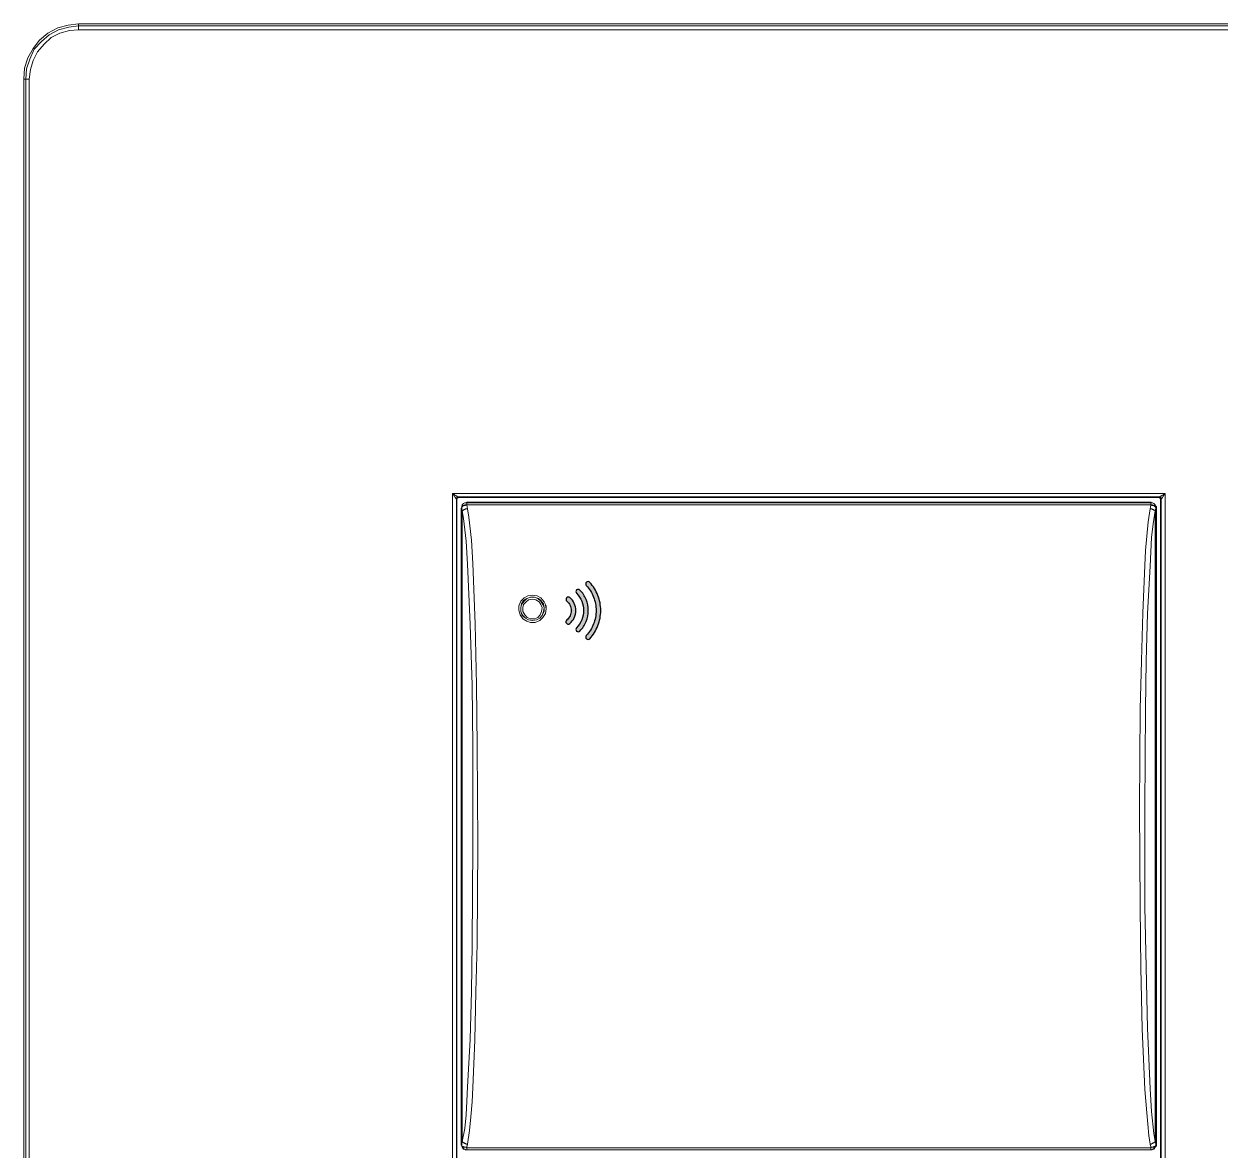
# Model space of a CAD drawing. Header units: centimetres. Extents: x 1.7 to 14.7, y -6.1 to 6.1.
# Drawn here: x 1.71 to 8.2, y 0.01 to 6.12 of the extents above; entities that cross this region are included whole.
import ezdxf

# ---------------------------------------------------------------- set-up
doc = ezdxf.new("R2010")
doc.units = ezdxf.units.CM
doc.header["$MEASUREMENT"] = 0
doc.layers.add('Camada 1', color=7, linetype='Continuous')

msp = doc.modelspace()

# ---------------------------------------------------------------- hatches: boundary and pattern name
at = {"layer": 'Camada 1', "true_color": 0x5b5b5b}
h = msp.add_hatch(color=251, dxfattribs=at)
edge = h.paths.add_edge_path()
edge.add_spline(control_points=[(4.72847, 2.8261), (4.7236, 2.82109), (4.71557, 2.82098), (4.71056, 2.82585), (4.70555, 2.83072), (4.70544, 2.83875), (4.71031, 2.84376), (4.72251, 2.85623), (4.73205, 2.87089), (4.73852, 2.88676), (4.74499, 2.90263), (4.74841, 2.91977), (4.74841, 2.93725), (4.74841, 2.95473), (4.74499, 2.97187), (4.73852, 2.98774), (4.73205, 3.00361), (4.72251, 3.01827), (4.71031, 3.03074), (4.70544, 3.03575), (4.70555, 3.04378), (4.71056, 3.04865), (4.71557, 3.05352), (4.7236, 3.05341), (4.72847, 3.0484), (4.74299, 3.03355), (4.75435, 3.01613), (4.76204, 2.99726), (4.76974, 2.97838), (4.77381, 2.958), (4.77381, 2.93725), (4.77381, 2.9165), (4.76974, 2.89612), (4.76204, 2.87724), (4.75435, 2.85837), (4.743, 2.84096), (4.72847, 2.8261)], knot_values=[0, 0, 0, 0, 0.0833333, 0.0833333, 0.0833333, 0.1666667, 0.1666667, 0.1666667, 0.25, 0.25, 0.25, 0.3333333, 0.3333333, 0.3333333, 0.4166667, 0.4166667, 0.4166667, 0.5, 0.5, 0.5, 0.5833333, 0.5833333, 0.5833333, 0.6666667, 0.6666667, 0.6666667, 0.75, 0.75, 0.75, 0.8333333, 0.8333333, 0.8333333, 0.9166667, 0.9166667, 0.9166667, 1, 1, 1, 1], degree=3, periodic=1)
h = msp.add_hatch(color=251, dxfattribs=at)
edge = h.paths.add_edge_path()
edge.add_spline(control_points=[(4.78175, 2.78439), (4.77704, 2.77924), (4.76904, 2.77888), (4.76389, 2.78359), (4.75874, 2.7883), (4.75838, 2.7963), (4.76309, 2.80145), (4.78004, 2.81996), (4.79324, 2.84135), (4.80219, 2.86439), (4.81112, 2.88735), (4.81582, 2.91206), (4.81582, 2.93725), (4.81582, 2.96244), (4.81112, 2.98715), (4.80219, 3.01011), (4.79324, 3.03315), (4.78004, 3.05454), (4.76309, 3.07305), (4.75838, 3.0782), (4.75874, 3.0862), (4.76389, 3.09091), (4.76904, 3.09562), (4.77704, 3.09526), (4.78175, 3.09011), (4.80086, 3.06924), (4.81575, 3.04514), (4.82581, 3.01923), (4.83591, 2.99327), (4.84122, 2.96547), (4.84122, 2.93725), (4.84122, 2.90903), (4.83591, 2.88123), (4.82581, 2.85527), (4.81575, 2.82936), (4.80086, 2.80526), (4.78175, 2.78439)], knot_values=[0, 0, 0, 0, 0.0833333, 0.0833333, 0.0833333, 0.1666667, 0.1666667, 0.1666667, 0.25, 0.25, 0.25, 0.3333333, 0.3333333, 0.3333333, 0.4166667, 0.4166667, 0.4166667, 0.5, 0.5, 0.5, 0.5833333, 0.5833333, 0.5833333, 0.6666667, 0.6666667, 0.6666667, 0.75, 0.75, 0.75, 0.8333333, 0.8333333, 0.8333333, 0.9166667, 0.9166667, 0.9166667, 1, 1, 1, 1], degree=3, periodic=1)
h = msp.add_hatch(color=251, dxfattribs=at)
edge = h.paths.add_edge_path()
edge.add_spline(control_points=[(4.67288, 2.86641), (4.66746, 2.86197), (4.65946, 2.86277), (4.65502, 2.86819), (4.65058, 2.87361), (4.65138, 2.88161), (4.6568, 2.88605), (4.66448, 2.89234), (4.67055, 2.90019), (4.67467, 2.9089), (4.67879, 2.91762), (4.68101, 2.92729), (4.68101, 2.93725), (4.68101, 2.94703), (4.67884, 2.95658), (4.67481, 2.96523), (4.67077, 2.9739), (4.66486, 2.9817), (4.6574, 2.98797), (4.65204, 2.99246), (4.65133, 3.00047), (4.65582, 3.00583), (4.66031, 3.01119), (4.66832, 3.0119), (4.67368, 3.00741), (4.68407, 2.99869), (4.69226, 2.9879), (4.69783, 2.97595), (4.70341, 2.96398), (4.70641, 2.95078), (4.70641, 2.93725), (4.70641, 2.92357), (4.70332, 2.91021), (4.69759, 2.89808), (4.69186, 2.88596), (4.68346, 2.87508), (4.67288, 2.86641)], knot_values=[0, 0, 0, 0, 0.0833333, 0.0833333, 0.0833333, 0.1666667, 0.1666667, 0.1666667, 0.25, 0.25, 0.25, 0.3333333, 0.3333333, 0.3333333, 0.4166667, 0.4166667, 0.4166667, 0.5, 0.5, 0.5, 0.5833333, 0.5833333, 0.5833333, 0.6666667, 0.6666667, 0.6666667, 0.75, 0.75, 0.75, 0.8333333, 0.8333333, 0.8333333, 0.9166667, 0.9166667, 0.9166667, 1, 1, 1, 1], degree=3, periodic=1)

# ---------------------------------------------------------------- linework, layer by layer
at = {"layer": 'Camada 1', "color": 251, "lineweight": 9}
for points, knots in [([(2.0072, 6.1199), (2.0072, 6.1199), (1.95074, 6.11285), (1.95074, 6.11285), (1.95074, 6.11285), (1.89426, 6.09873), (1.89426, 6.09873), (1.89426, 6.09873), (1.84132, 6.07049), (1.84132, 6.07049), (1.84132, 6.07049), (1.79545, 6.03167), (1.79545, 6.03167), (1.79545, 6.03167), (1.76016, 5.9858), (1.76016, 5.9858), (1.76016, 5.9858), (1.73192, 5.93639), (1.73192, 5.93639), (1.73192, 5.93639), (1.71427, 5.87992), (1.71427, 5.87992), (1.71427, 5.87992), (1.71075, 5.81992), (1.71075, 5.81992)], [0, 0, 0, 0, 0.125, 0.125, 0.125, 0.25, 0.25, 0.25, 0.375, 0.375, 0.375, 0.5, 0.5, 0.5, 0.625, 0.625, 0.625, 0.75, 0.75, 0.75, 0.875, 0.875, 0.875, 1, 1, 1, 1]), ([(1.72134, 5.81992), (1.72134, 5.81992), (1.72487, 5.87639), (1.72487, 5.87639), (1.72487, 5.87639), (1.74252, 5.92933), (1.74252, 5.92933), (1.74252, 5.92933), (1.76721, 5.98227), (1.76721, 5.98227), (1.76721, 5.98227), (1.80604, 6.02461), (1.80604, 6.02461), (1.80604, 6.02461), (1.84839, 6.05991), (1.84839, 6.05991), (1.84839, 6.05991), (1.89779, 6.08814), (1.89779, 6.08814), (1.89779, 6.08814), (1.95426, 6.10225), (1.95426, 6.10225), (1.95426, 6.10225), (2.0072, 6.10931), (2.0072, 6.10931)], [0, 0, 0, 0, 0.125, 0.125, 0.125, 0.25, 0.25, 0.25, 0.375, 0.375, 0.375, 0.5, 0.5, 0.5, 0.625, 0.625, 0.625, 0.75, 0.75, 0.75, 0.875, 0.875, 0.875, 1, 1, 1, 1]), ([(2.0072, 6.08814), (2.0072, 6.08814), (2.0072, 6.09167), (2.0072, 6.09167), (2.0072, 6.09167), (2.0072, 6.0952), (2.0072, 6.0952), (2.0072, 6.0952), (2.0072, 6.09873), (2.0072, 6.09873), (2.0072, 6.09873), (2.0072, 6.10225), (2.0072, 6.10225), (2.0072, 6.10225), (2.0072, 6.10578), (2.0072, 6.10578), (2.0072, 6.10578), (2.0072, 6.10931), (2.0072, 6.10931)], [0, 0, 0, 0, 0.1666667, 0.1666667, 0.1666667, 0.3333333, 0.3333333, 0.3333333, 0.5, 0.5, 0.5, 0.6666667, 0.6666667, 0.6666667, 0.8333333, 0.8333333, 0.8333333, 1, 1, 1, 1]), ([(2.0072, 6.08814), (2.0072, 6.08814), (1.95779, 6.08461), (1.95779, 6.08461), (1.95779, 6.08461), (1.90485, 6.07049), (1.90485, 6.07049), (1.90485, 6.07049), (1.85897, 6.04579), (1.85897, 6.04579), (1.85897, 6.04579), (1.82015, 6.0105), (1.82015, 6.0105), (1.82015, 6.0105), (1.78486, 5.96815), (1.78486, 5.96815), (1.78486, 5.96815), (1.76016, 5.92227), (1.76016, 5.92227), (1.76016, 5.92227), (1.74604, 5.87286), (1.74604, 5.87286), (1.74604, 5.87286), (1.73898, 5.81992), (1.73898, 5.81992)], [0, 0, 0, 0, 0.125, 0.125, 0.125, 0.25, 0.25, 0.25, 0.375, 0.375, 0.375, 0.5, 0.5, 0.5, 0.625, 0.625, 0.625, 0.75, 0.75, 0.75, 0.875, 0.875, 0.875, 1, 1, 1, 1]), ([(1.73898, 5.81992), (1.73898, 5.81992), (1.73545, 5.81992), (1.73545, 5.81992), (1.73545, 5.81992), (1.73192, 5.81992), (1.73192, 5.81992), (1.73192, 5.81992), (1.7284, 5.81992), (1.7284, 5.81992), (1.7284, 5.81992), (1.72487, 5.81992), (1.72487, 5.81992), (1.72487, 5.81992), (1.72134, 5.81992), (1.72134, 5.81992)], [0, 0, 0, 0, 0.2, 0.2, 0.2, 0.4, 0.4, 0.4, 0.6, 0.6, 0.6, 0.8, 0.8, 0.8, 1, 1, 1, 1]), ([(4.05762, 3.54364), (4.05762, 3.54364), (4.05762, 3.54364), (4.05762, 3.54364), (4.05762, 3.54364), (4.05409, 3.54364), (4.05409, 3.54364), (4.05409, 3.54364), (4.05409, 3.54716), (4.05409, 3.54716), (4.05409, 3.54716), (4.05056, 3.55069), (4.05056, 3.55069), (4.05056, 3.55069), (4.04704, 3.55775), (4.04704, 3.55775), (4.04704, 3.55775), (4.04351, 3.56128), (4.04351, 3.56128), (4.04351, 3.56128), (4.03998, 3.56834), (4.03998, 3.56834), (4.03998, 3.56834), (4.03645, 3.57187), (4.03645, 3.57187)], [0, 0, 0, 0, 0.125, 0.125, 0.125, 0.25, 0.25, 0.25, 0.375, 0.375, 0.375, 0.5, 0.5, 0.5, 0.625, 0.625, 0.625, 0.75, 0.75, 0.75, 0.875, 0.875, 0.875, 1, 1, 1, 1]), ([(4.03645, 3.57187), (4.03645, 3.57187), (4.04351, 3.56834), (4.04351, 3.56834), (4.04351, 3.56834), (4.04704, 3.56481), (4.04704, 3.56481), (4.04704, 3.56481), (4.05409, 3.56128), (4.05409, 3.56128), (4.05409, 3.56128), (4.05762, 3.55775), (4.05762, 3.55775), (4.05762, 3.55775), (4.06116, 3.55775), (4.06116, 3.55775), (4.06116, 3.55775), (4.06468, 3.55422), (4.06468, 3.55422), (4.06468, 3.55422), (4.06821, 3.55422), (4.06821, 3.55422)], [0, 0, 0, 0, 0.1428571, 0.1428571, 0.1428571, 0.2857143, 0.2857143, 0.2857143, 0.4285714, 0.4285714, 0.4285714, 0.5714286, 0.5714286, 0.5714286, 0.7142857, 0.7142857, 0.7142857, 0.8571429, 0.8571429, 0.8571429, 1, 1, 1, 1]), ([(7.87262, 3.55422), (7.87262, 3.55422), (7.87614, 3.55422), (7.87614, 3.55422), (7.87614, 3.55422), (7.87967, 3.55775), (7.87967, 3.55775), (7.87967, 3.55775), (7.8832, 3.55775), (7.8832, 3.55775), (7.8832, 3.55775), (7.88673, 3.56128), (7.88673, 3.56128), (7.88673, 3.56128), (7.89379, 3.56481), (7.89379, 3.56481), (7.89379, 3.56481), (7.89732, 3.56834), (7.89732, 3.56834), (7.89732, 3.56834), (7.90438, 3.57187), (7.90438, 3.57187)], [0, 0, 0, 0, 0.1428571, 0.1428571, 0.1428571, 0.2857143, 0.2857143, 0.2857143, 0.4285714, 0.4285714, 0.4285714, 0.5714286, 0.5714286, 0.5714286, 0.7142857, 0.7142857, 0.7142857, 0.8571429, 0.8571429, 0.8571429, 1, 1, 1, 1]), ([(7.90438, 3.57187), (7.90438, 3.57187), (7.90085, 3.56834), (7.90085, 3.56834), (7.90085, 3.56834), (7.89732, 3.56128), (7.89732, 3.56128), (7.89732, 3.56128), (7.89379, 3.55775), (7.89379, 3.55775), (7.89379, 3.55775), (7.89027, 3.55069), (7.89027, 3.55069), (7.89027, 3.55069), (7.88673, 3.54716), (7.88673, 3.54716), (7.88673, 3.54716), (7.88673, 3.54364), (7.88673, 3.54364), (7.88673, 3.54364), (7.8832, 3.54364), (7.8832, 3.54364)], [0, 0, 0, 0, 0.1428571, 0.1428571, 0.1428571, 0.2857143, 0.2857143, 0.2857143, 0.4285714, 0.4285714, 0.4285714, 0.5714286, 0.5714286, 0.5714286, 0.7142857, 0.7142857, 0.7142857, 0.8571429, 0.8571429, 0.8571429, 1, 1, 1, 1]), ([(4.06821, 3.55422), (4.06821, 3.55422), (4.06468, 3.55069), (4.06468, 3.55069), (4.06468, 3.55069), (4.06116, 3.55069), (4.06116, 3.55069), (4.06116, 3.55069), (4.05762, 3.54716), (4.05762, 3.54716), (4.05762, 3.54716), (4.05762, 3.54364), (4.05762, 3.54364)], [0, 0, 0, 0, 0.25, 0.25, 0.25, 0.5, 0.5, 0.5, 0.75, 0.75, 0.75, 1, 1, 1, 1]), ([(4.06821, 3.55069), (4.06821, 3.55069), (4.06821, 3.55069), (4.06821, 3.55069), (4.06821, 3.55069), (4.06468, 3.54716), (4.06468, 3.54716), (4.06468, 3.54716), (4.06116, 3.54716), (4.06116, 3.54716), (4.06116, 3.54716), (4.06116, 3.54364), (4.06116, 3.54364), (4.06116, 3.54364), (4.06116, 3.54011), (4.06116, 3.54011)], [0, 0, 0, 0, 0.2, 0.2, 0.2, 0.4, 0.4, 0.4, 0.6, 0.6, 0.6, 0.8, 0.8, 0.8, 1, 1, 1, 1]), ([(4.1148, 3.52443), (4.1148, 3.52443), (4.10775, 3.5209), (4.10775, 3.5209), (4.10775, 3.5209), (4.10422, 3.5209), (4.10422, 3.5209), (4.10422, 3.5209), (4.09716, 3.51738), (4.09716, 3.51738), (4.09716, 3.51738), (4.09363, 3.51385), (4.09363, 3.51385), (4.09363, 3.51385), (4.09011, 3.51032), (4.09011, 3.51032), (4.09011, 3.51032), (4.08658, 3.50327), (4.08658, 3.50327), (4.08658, 3.50327), (4.08658, 3.49974), (4.08658, 3.49974), (4.08658, 3.49974), (4.08305, 3.49268), (4.08305, 3.49268)], [0, 0, 0, 0, 0.125, 0.125, 0.125, 0.25, 0.25, 0.25, 0.375, 0.375, 0.375, 0.5, 0.5, 0.5, 0.625, 0.625, 0.625, 0.75, 0.75, 0.75, 0.875, 0.875, 0.875, 1, 1, 1, 1]), ([(4.1148, 3.5209), (4.1148, 3.5209), (4.10775, 3.5209), (4.10775, 3.5209), (4.10775, 3.5209), (4.10422, 3.5209), (4.10422, 3.5209), (4.10422, 3.5209), (4.09716, 3.51738), (4.09716, 3.51738), (4.09716, 3.51738), (4.09363, 3.51385), (4.09363, 3.51385), (4.09363, 3.51385), (4.09011, 3.51032), (4.09011, 3.51032), (4.09011, 3.51032), (4.08658, 3.50327), (4.08658, 3.50327), (4.08658, 3.50327), (4.08658, 3.49621), (4.08658, 3.49621), (4.08658, 3.49621), (4.08658, 3.49268), (4.08658, 3.49268)], [0, 0, 0, 0, 0.125, 0.125, 0.125, 0.25, 0.25, 0.25, 0.375, 0.375, 0.375, 0.5, 0.5, 0.5, 0.625, 0.625, 0.625, 0.75, 0.75, 0.75, 0.875, 0.875, 0.875, 1, 1, 1, 1]), ([(4.1148, 3.51032), (4.1148, 3.51032), (4.10775, 3.50679), (4.10775, 3.50679), (4.10775, 3.50679), (4.10422, 3.50679), (4.10422, 3.50679), (4.10422, 3.50679), (4.09716, 3.50679), (4.09716, 3.50679), (4.09716, 3.50679), (4.09363, 3.50327), (4.09363, 3.50327), (4.09363, 3.50327), (4.09011, 3.49974), (4.09011, 3.49974), (4.09011, 3.49974), (4.08658, 3.49621), (4.08658, 3.49621), (4.08658, 3.49621), (4.08658, 3.49268), (4.08658, 3.49268)], [0, 0, 0, 0, 0.1428571, 0.1428571, 0.1428571, 0.2857143, 0.2857143, 0.2857143, 0.4285714, 0.4285714, 0.4285714, 0.5714286, 0.5714286, 0.5714286, 0.7142857, 0.7142857, 0.7142857, 0.8571429, 0.8571429, 0.8571429, 1, 1, 1, 1]), ([(4.1148, 3.51032), (4.1148, 3.51032), (4.10775, 3.51032), (4.10775, 3.51032), (4.10775, 3.51032), (4.10422, 3.51032), (4.10422, 3.51032), (4.10422, 3.51032), (4.09716, 3.50679), (4.09716, 3.50679), (4.09716, 3.50679), (4.09363, 3.50679), (4.09363, 3.50679), (4.09363, 3.50679), (4.09011, 3.50327), (4.09011, 3.50327), (4.09011, 3.50327), (4.08658, 3.49974), (4.08658, 3.49974), (4.08658, 3.49974), (4.08658, 3.49621), (4.08658, 3.49621), (4.08658, 3.49621), (4.08658, 3.49268), (4.08658, 3.49268)], [0, 0, 0, 0, 0.125, 0.125, 0.125, 0.25, 0.25, 0.25, 0.375, 0.375, 0.375, 0.5, 0.5, 0.5, 0.625, 0.625, 0.625, 0.75, 0.75, 0.75, 0.875, 0.875, 0.875, 1, 1, 1, 1]), ([(4.1148, 3.5209), (4.1148, 3.5209), (4.1148, 3.5209), (4.1148, 3.5209), (4.1148, 3.5209), (4.1148, 3.51738), (4.1148, 3.51738), (4.1148, 3.51738), (4.1148, 3.51385), (4.1148, 3.51385), (4.1148, 3.51385), (4.1148, 3.51032), (4.1148, 3.51032)], [0, 0, 0, 0, 0.25, 0.25, 0.25, 0.5, 0.5, 0.5, 0.75, 0.75, 0.75, 1, 1, 1, 1]), ([(7.85777, 3.49268), (7.85777, 3.49268), (7.85777, 3.49974), (7.85777, 3.49974), (7.85777, 3.49974), (7.85424, 3.50327), (7.85424, 3.50327), (7.85424, 3.50327), (7.85072, 3.51032), (7.85072, 3.51032), (7.85072, 3.51032), (7.84719, 3.51385), (7.84719, 3.51385), (7.84719, 3.51385), (7.84366, 3.51738), (7.84366, 3.51738), (7.84366, 3.51738), (7.83661, 3.5209), (7.83661, 3.5209), (7.83661, 3.5209), (7.83308, 3.5209), (7.83308, 3.5209), (7.83308, 3.5209), (7.82602, 3.52443), (7.82602, 3.52443)], [0, 0, 0, 0, 0.125, 0.125, 0.125, 0.25, 0.25, 0.25, 0.375, 0.375, 0.375, 0.5, 0.5, 0.5, 0.625, 0.625, 0.625, 0.75, 0.75, 0.75, 0.875, 0.875, 0.875, 1, 1, 1, 1]), ([(7.82602, 3.5209), (7.82602, 3.5209), (7.83308, 3.5209), (7.83308, 3.5209), (7.83308, 3.5209), (7.83661, 3.5209), (7.83661, 3.5209), (7.83661, 3.5209), (7.84366, 3.51738), (7.84366, 3.51738), (7.84366, 3.51738), (7.84719, 3.51385), (7.84719, 3.51385), (7.84719, 3.51385), (7.85072, 3.51032), (7.85072, 3.51032), (7.85072, 3.51032), (7.85424, 3.50327), (7.85424, 3.50327), (7.85424, 3.50327), (7.85424, 3.49621), (7.85424, 3.49621), (7.85424, 3.49621), (7.85424, 3.49268), (7.85424, 3.49268)], [0, 0, 0, 0, 0.125, 0.125, 0.125, 0.25, 0.25, 0.25, 0.375, 0.375, 0.375, 0.5, 0.5, 0.5, 0.625, 0.625, 0.625, 0.75, 0.75, 0.75, 0.875, 0.875, 0.875, 1, 1, 1, 1]), ([(7.82602, 3.51032), (7.82602, 3.51032), (7.82602, 3.51385), (7.82602, 3.51385), (7.82602, 3.51385), (7.82602, 3.51738), (7.82602, 3.51738), (7.82602, 3.51738), (7.82602, 3.5209), (7.82602, 3.5209)], [0, 0, 0, 0, 0.3333333, 0.3333333, 0.3333333, 0.6666667, 0.6666667, 0.6666667, 1, 1, 1, 1]), ([(7.82602, 3.51032), (7.82602, 3.51032), (7.83308, 3.50679), (7.83308, 3.50679), (7.83308, 3.50679), (7.83661, 3.50679), (7.83661, 3.50679), (7.83661, 3.50679), (7.84366, 3.50679), (7.84366, 3.50679), (7.84366, 3.50679), (7.84719, 3.50327), (7.84719, 3.50327), (7.84719, 3.50327), (7.85072, 3.49974), (7.85072, 3.49974), (7.85072, 3.49974), (7.85424, 3.49621), (7.85424, 3.49621), (7.85424, 3.49621), (7.85424, 3.49268), (7.85424, 3.49268)], [0, 0, 0, 0, 0.1428571, 0.1428571, 0.1428571, 0.2857143, 0.2857143, 0.2857143, 0.4285714, 0.4285714, 0.4285714, 0.5714286, 0.5714286, 0.5714286, 0.7142857, 0.7142857, 0.7142857, 0.8571429, 0.8571429, 0.8571429, 1, 1, 1, 1]), ([(7.82602, 3.51032), (7.82602, 3.51032), (7.83308, 3.51032), (7.83308, 3.51032), (7.83308, 3.51032), (7.83661, 3.51032), (7.83661, 3.51032), (7.83661, 3.51032), (7.84366, 3.50679), (7.84366, 3.50679), (7.84366, 3.50679), (7.84719, 3.50679), (7.84719, 3.50679), (7.84719, 3.50679), (7.85072, 3.50327), (7.85072, 3.50327), (7.85072, 3.50327), (7.85424, 3.49974), (7.85424, 3.49974), (7.85424, 3.49974), (7.85424, 3.49621), (7.85424, 3.49621), (7.85424, 3.49621), (7.85424, 3.49268), (7.85424, 3.49268)], [0, 0, 0, 0, 0.125, 0.125, 0.125, 0.25, 0.25, 0.25, 0.375, 0.375, 0.375, 0.5, 0.5, 0.5, 0.625, 0.625, 0.625, 0.75, 0.75, 0.75, 0.875, 0.875, 0.875, 1, 1, 1, 1]), ([(7.8832, 3.54364), (7.8832, 3.54364), (7.8832, 3.54364), (7.8832, 3.54364), (7.8832, 3.54364), (7.8832, 3.54716), (7.8832, 3.54716), (7.8832, 3.54716), (7.87967, 3.55069), (7.87967, 3.55069), (7.87967, 3.55069), (7.87614, 3.55069), (7.87614, 3.55069), (7.87614, 3.55069), (7.87262, 3.55422), (7.87262, 3.55422)], [0, 0, 0, 0, 0.2, 0.2, 0.2, 0.4, 0.4, 0.4, 0.6, 0.6, 0.6, 0.8, 0.8, 0.8, 1, 1, 1, 1]), ([(7.87967, 3.54011), (7.87967, 3.54011), (7.87967, 3.54011), (7.87967, 3.54011), (7.87967, 3.54011), (7.87967, 3.54364), (7.87967, 3.54364), (7.87967, 3.54364), (7.87967, 3.54716), (7.87967, 3.54716), (7.87967, 3.54716), (7.87614, 3.54716), (7.87614, 3.54716), (7.87614, 3.54716), (7.87262, 3.55069), (7.87262, 3.55069)], [0, 0, 0, 0, 0.2, 0.2, 0.2, 0.4, 0.4, 0.4, 0.6, 0.6, 0.6, 0.8, 0.8, 0.8, 1, 1, 1, 1]), ([(4.11833, 3.48915), (4.11833, 3.48915), (4.11127, 3.48915), (4.11127, 3.48915), (4.11127, 3.48915), (4.10775, 3.48915), (4.10775, 3.48915), (4.10775, 3.48915), (4.10422, 3.48563), (4.10422, 3.48563), (4.10422, 3.48563), (4.10069, 3.48563), (4.10069, 3.48563), (4.10069, 3.48563), (4.09716, 3.4821), (4.09716, 3.4821), (4.09716, 3.4821), (4.09363, 3.4821), (4.09363, 3.4821), (4.09363, 3.4821), (4.09363, 3.47857), (4.09363, 3.47857), (4.09363, 3.47857), (4.09011, 3.47857), (4.09011, 3.47857)], [0, 0, 0, 0, 0.125, 0.125, 0.125, 0.25, 0.25, 0.25, 0.375, 0.375, 0.375, 0.5, 0.5, 0.5, 0.625, 0.625, 0.625, 0.75, 0.75, 0.75, 0.875, 0.875, 0.875, 1, 1, 1, 1]), ([(4.09011, 0.05663), (4.09011, 0.05663), (4.10422, 0.12718), (4.10422, 0.12718), (4.10422, 0.12718), (4.11127, 0.20127), (4.11127, 0.20127), (4.11127, 0.20127), (4.1148, 0.27535), (4.1148, 0.27535), (4.1148, 0.27535), (4.11833, 0.35296), (4.11833, 0.35296), (4.11833, 0.35296), (4.13244, 0.61049), (4.13244, 0.61049), (4.13244, 0.61049), (4.13949, 0.87154), (4.13949, 0.87154), (4.13949, 0.87154), (4.14302, 1.12907), (4.14302, 1.12907), (4.14302, 1.12907), (4.14655, 1.66529), (4.14655, 1.66529), (4.14655, 1.66529), (4.14655, 2.20151), (4.14655, 2.20151), (4.14655, 2.20151), (4.14302, 2.53313), (4.14302, 2.53313), (4.14302, 2.53313), (4.13244, 2.86121), (4.13244, 2.86121), (4.13244, 2.86121), (4.11833, 3.18929), (4.11833, 3.18929), (4.11833, 3.18929), (4.11127, 3.31276), (4.11127, 3.31276), (4.11127, 3.31276), (4.09716, 3.43624), (4.09716, 3.43624), (4.09716, 3.43624), (4.09011, 3.47857), (4.09011, 3.47857)], [0, 0, 0, 0, 0.0666667, 0.0666667, 0.0666667, 0.1333333, 0.1333333, 0.1333333, 0.2, 0.2, 0.2, 0.2666667, 0.2666667, 0.2666667, 0.3333333, 0.3333333, 0.3333333, 0.4, 0.4, 0.4, 0.4666667, 0.4666667, 0.4666667, 0.5333333, 0.5333333, 0.5333333, 0.6, 0.6, 0.6, 0.6666667, 0.6666667, 0.6666667, 0.7333333, 0.7333333, 0.7333333, 0.8, 0.8, 0.8, 0.8666667, 0.8666667, 0.8666667, 0.9333333, 0.9333333, 0.9333333, 1, 1, 1, 1]), ([(4.11833, 3.48915), (4.11833, 3.48915), (4.12538, 3.44329), (4.12538, 3.44329), (4.12538, 3.44329), (4.13949, 3.31982), (4.13949, 3.31982), (4.13949, 3.31982), (4.14655, 3.19282), (4.14655, 3.19282), (4.14655, 3.19282), (4.16066, 2.86474), (4.16066, 2.86474), (4.16066, 2.86474), (4.16772, 2.53313), (4.16772, 2.53313), (4.16772, 2.53313), (4.17124, 2.20151), (4.17124, 2.20151), (4.17124, 2.20151), (4.17477, 1.66529), (4.17477, 1.66529), (4.17477, 1.66529), (4.17124, 1.12907), (4.17124, 1.12907), (4.17124, 1.12907), (4.16419, 0.86801), (4.16419, 0.86801), (4.16419, 0.86801), (4.15713, 0.60696), (4.15713, 0.60696), (4.15713, 0.60696), (4.14655, 0.34943), (4.14655, 0.34943), (4.14655, 0.34943), (4.14302, 0.27182), (4.14302, 0.27182), (4.14302, 0.27182), (4.13597, 0.19068), (4.13597, 0.19068), (4.13597, 0.19068), (4.12891, 0.1166), (4.12891, 0.1166), (4.12891, 0.1166), (4.11833, 0.04252), (4.11833, 0.04252)], [0, 0, 0, 0, 0.0666667, 0.0666667, 0.0666667, 0.1333333, 0.1333333, 0.1333333, 0.2, 0.2, 0.2, 0.2666667, 0.2666667, 0.2666667, 0.3333333, 0.3333333, 0.3333333, 0.4, 0.4, 0.4, 0.4666667, 0.4666667, 0.4666667, 0.5333333, 0.5333333, 0.5333333, 0.6, 0.6, 0.6, 0.6666667, 0.6666667, 0.6666667, 0.7333333, 0.7333333, 0.7333333, 0.8, 0.8, 0.8, 0.8666667, 0.8666667, 0.8666667, 0.9333333, 0.9333333, 0.9333333, 1, 1, 1, 1]), ([(7.82249, 0.04252), (7.82249, 0.04252), (7.81544, 0.08838), (7.81544, 0.08838), (7.81544, 0.08838), (7.80486, 0.21185), (7.80486, 0.21185), (7.80486, 0.21185), (7.79427, 0.33885), (7.79427, 0.33885), (7.79427, 0.33885), (7.78016, 0.66693), (7.78016, 0.66693), (7.78016, 0.66693), (7.77311, 0.99854), (7.77311, 0.99854), (7.77311, 0.99854), (7.76958, 1.33015), (7.76958, 1.33015), (7.76958, 1.33015), (7.76605, 1.86638), (7.76605, 1.86638), (7.76605, 1.86638), (7.76958, 2.4026), (7.76958, 2.4026), (7.76958, 2.4026), (7.77663, 2.66365), (7.77663, 2.66365), (7.77663, 2.66365), (7.78369, 2.92471), (7.78369, 2.92471), (7.78369, 2.92471), (7.79427, 3.18224), (7.79427, 3.18224), (7.79427, 3.18224), (7.7978, 3.26338), (7.7978, 3.26338), (7.7978, 3.26338), (7.80486, 3.34099), (7.80486, 3.34099), (7.80486, 3.34099), (7.81191, 3.4186), (7.81191, 3.4186), (7.81191, 3.4186), (7.82249, 3.48915), (7.82249, 3.48915)], [0, 0, 0, 0, 0.0666667, 0.0666667, 0.0666667, 0.1333333, 0.1333333, 0.1333333, 0.2, 0.2, 0.2, 0.2666667, 0.2666667, 0.2666667, 0.3333333, 0.3333333, 0.3333333, 0.4, 0.4, 0.4, 0.4666667, 0.4666667, 0.4666667, 0.5333333, 0.5333333, 0.5333333, 0.6, 0.6, 0.6, 0.6666667, 0.6666667, 0.6666667, 0.7333333, 0.7333333, 0.7333333, 0.8, 0.8, 0.8, 0.8666667, 0.8666667, 0.8666667, 0.9333333, 0.9333333, 0.9333333, 1, 1, 1, 1]), ([(7.85072, 3.47857), (7.85072, 3.47857), (7.84013, 3.40801), (7.84013, 3.40801), (7.84013, 3.40801), (7.82955, 3.33393), (7.82955, 3.33393), (7.82955, 3.33393), (7.82602, 3.25632), (7.82602, 3.25632), (7.82602, 3.25632), (7.82249, 3.17871), (7.82249, 3.17871), (7.82249, 3.17871), (7.80838, 2.92118), (7.80838, 2.92118), (7.80838, 2.92118), (7.80133, 2.66365), (7.80133, 2.66365), (7.80133, 2.66365), (7.7978, 2.4026), (7.7978, 2.4026), (7.7978, 2.4026), (7.79427, 1.86638), (7.79427, 1.86638), (7.79427, 1.86638), (7.79427, 1.33015), (7.79427, 1.33015), (7.79427, 1.33015), (7.80133, 1.00207), (7.80133, 1.00207), (7.80133, 1.00207), (7.80838, 0.67046), (7.80838, 0.67046), (7.80838, 0.67046), (7.82249, 0.34238), (7.82249, 0.34238), (7.82249, 0.34238), (7.82955, 0.2189), (7.82955, 0.2189), (7.82955, 0.2189), (7.84366, 0.09896), (7.84366, 0.09896), (7.84366, 0.09896), (7.85072, 0.05663), (7.85072, 0.05663)], [0, 0, 0, 0, 0.0666667, 0.0666667, 0.0666667, 0.1333333, 0.1333333, 0.1333333, 0.2, 0.2, 0.2, 0.2666667, 0.2666667, 0.2666667, 0.3333333, 0.3333333, 0.3333333, 0.4, 0.4, 0.4, 0.4666667, 0.4666667, 0.4666667, 0.5333333, 0.5333333, 0.5333333, 0.6, 0.6, 0.6, 0.6666667, 0.6666667, 0.6666667, 0.7333333, 0.7333333, 0.7333333, 0.8, 0.8, 0.8, 0.8666667, 0.8666667, 0.8666667, 0.9333333, 0.9333333, 0.9333333, 1, 1, 1, 1]), ([(7.82249, 3.48915), (7.82249, 3.48915), (7.82955, 3.48915), (7.82955, 3.48915), (7.82955, 3.48915), (7.83308, 3.48915), (7.83308, 3.48915), (7.83308, 3.48915), (7.83661, 3.48563), (7.83661, 3.48563), (7.83661, 3.48563), (7.84013, 3.48563), (7.84013, 3.48563), (7.84013, 3.48563), (7.84366, 3.4821), (7.84366, 3.4821), (7.84366, 3.4821), (7.84719, 3.4821), (7.84719, 3.4821), (7.84719, 3.4821), (7.85072, 3.47857), (7.85072, 3.47857)], [0, 0, 0, 0, 0.1428571, 0.1428571, 0.1428571, 0.2857143, 0.2857143, 0.2857143, 0.4285714, 0.4285714, 0.4285714, 0.5714286, 0.5714286, 0.5714286, 0.7142857, 0.7142857, 0.7142857, 0.8571429, 0.8571429, 0.8571429, 1, 1, 1, 1]), ([(4.54519, 2.94588), (4.54519, 2.94588), (4.54166, 2.92118), (4.54166, 2.92118), (4.54166, 2.92118), (4.52755, 2.90002), (4.52755, 2.90002), (4.52755, 2.90002), (4.50991, 2.88238), (4.50991, 2.88238), (4.50991, 2.88238), (4.48522, 2.87179), (4.48522, 2.87179), (4.48522, 2.87179), (4.46052, 2.87179), (4.46052, 2.87179), (4.46052, 2.87179), (4.43936, 2.87885), (4.43936, 2.87885), (4.43936, 2.87885), (4.41819, 2.89296), (4.41819, 2.89296), (4.41819, 2.89296), (4.40408, 2.91413), (4.40408, 2.91413), (4.40408, 2.91413), (4.39702, 2.93882), (4.39702, 2.93882), (4.39702, 2.93882), (4.39702, 2.96352), (4.39702, 2.96352), (4.39702, 2.96352), (4.40761, 2.98821), (4.40761, 2.98821), (4.40761, 2.98821), (4.42525, 3.00585), (4.42525, 3.00585), (4.42525, 3.00585), (4.44641, 3.01643), (4.44641, 3.01643), (4.44641, 3.01643), (4.47111, 3.01996), (4.47111, 3.01996), (4.47111, 3.01996), (4.4958, 3.01643), (4.4958, 3.01643), (4.4958, 3.01643), (4.51697, 3.00585), (4.51697, 3.00585), (4.51697, 3.00585), (4.53461, 2.98468), (4.53461, 2.98468), (4.53461, 2.98468), (4.54519, 2.96352), (4.54519, 2.96352), (4.54519, 2.96352), (4.54519, 2.94588), (4.54519, 2.94588)], [0, 0, 0, 0, 0.0526316, 0.0526316, 0.0526316, 0.1052632, 0.1052632, 0.1052632, 0.1578947, 0.1578947, 0.1578947, 0.2105263, 0.2105263, 0.2105263, 0.2631579, 0.2631579, 0.2631579, 0.3157895, 0.3157895, 0.3157895, 0.3684211, 0.3684211, 0.3684211, 0.4210526, 0.4210526, 0.4210526, 0.4736842, 0.4736842, 0.4736842, 0.5263158, 0.5263158, 0.5263158, 0.5789474, 0.5789474, 0.5789474, 0.6315789, 0.6315789, 0.6315789, 0.6842105, 0.6842105, 0.6842105, 0.7368421, 0.7368421, 0.7368421, 0.7894737, 0.7894737, 0.7894737, 0.8421053, 0.8421053, 0.8421053, 0.8947368, 0.8947368, 0.8947368, 0.9473684, 0.9473684, 0.9473684, 1, 1, 1, 1]), ([(4.47111, 2.88238), (4.47111, 2.88238), (4.44994, 2.8859), (4.44994, 2.8859), (4.44994, 2.8859), (4.4323, 2.89649), (4.4323, 2.89649), (4.4323, 2.89649), (4.41819, 2.9106), (4.41819, 2.9106), (4.41819, 2.9106), (4.40761, 2.93176), (4.40761, 2.93176), (4.40761, 2.93176), (4.40761, 2.95293), (4.40761, 2.95293), (4.40761, 2.95293), (4.41113, 2.97057), (4.41113, 2.97057), (4.41113, 2.97057), (4.42525, 2.98821), (4.42525, 2.98821), (4.42525, 2.98821), (4.43936, 3.00232), (4.43936, 3.00232), (4.43936, 3.00232), (4.46052, 3.00938), (4.46052, 3.00938), (4.46052, 3.00938), (4.48169, 3.00938), (4.48169, 3.00938), (4.48169, 3.00938), (4.49933, 3.00232), (4.49933, 3.00232), (4.49933, 3.00232), (4.51697, 2.98821), (4.51697, 2.98821), (4.51697, 2.98821), (4.52755, 2.97057), (4.52755, 2.97057), (4.52755, 2.97057), (4.53461, 2.95293), (4.53461, 2.95293), (4.53461, 2.95293), (4.53108, 2.93176), (4.53108, 2.93176), (4.53108, 2.93176), (4.52402, 2.9106), (4.52402, 2.9106), (4.52402, 2.9106), (4.50991, 2.89649), (4.50991, 2.89649), (4.50991, 2.89649), (4.49227, 2.8859), (4.49227, 2.8859), (4.49227, 2.8859), (4.47111, 2.88238), (4.47111, 2.88238)], [0, 0, 0, 0, 0.0526316, 0.0526316, 0.0526316, 0.1052632, 0.1052632, 0.1052632, 0.1578947, 0.1578947, 0.1578947, 0.2105263, 0.2105263, 0.2105263, 0.2631579, 0.2631579, 0.2631579, 0.3157895, 0.3157895, 0.3157895, 0.3684211, 0.3684211, 0.3684211, 0.4210526, 0.4210526, 0.4210526, 0.4736842, 0.4736842, 0.4736842, 0.5263158, 0.5263158, 0.5263158, 0.5789474, 0.5789474, 0.5789474, 0.6315789, 0.6315789, 0.6315789, 0.6842105, 0.6842105, 0.6842105, 0.7368421, 0.7368421, 0.7368421, 0.7894737, 0.7894737, 0.7894737, 0.8421053, 0.8421053, 0.8421053, 0.8947368, 0.8947368, 0.8947368, 0.9473684, 0.9473684, 0.9473684, 1, 1, 1, 1]), ([(4.47111, 2.88238), (4.47111, 2.88238), (4.49227, 2.8859), (4.49227, 2.8859), (4.49227, 2.8859), (4.50991, 2.89649), (4.50991, 2.89649), (4.50991, 2.89649), (4.52402, 2.9106), (4.52402, 2.9106), (4.52402, 2.9106), (4.53461, 2.93176), (4.53461, 2.93176), (4.53461, 2.93176), (4.53461, 2.95293), (4.53461, 2.95293), (4.53461, 2.95293), (4.53108, 2.9741), (4.53108, 2.9741), (4.53108, 2.9741), (4.51697, 2.99174), (4.51697, 2.99174), (4.51697, 2.99174), (4.50286, 3.00232), (4.50286, 3.00232), (4.50286, 3.00232), (4.48169, 3.00938), (4.48169, 3.00938), (4.48169, 3.00938), (4.46052, 3.00938), (4.46052, 3.00938), (4.46052, 3.00938), (4.43936, 3.00232), (4.43936, 3.00232), (4.43936, 3.00232), (4.42172, 2.99174), (4.42172, 2.99174), (4.42172, 2.99174), (4.41113, 2.9741), (4.41113, 2.9741), (4.41113, 2.9741), (4.40761, 2.95293), (4.40761, 2.95293), (4.40761, 2.95293), (4.40761, 2.93176), (4.40761, 2.93176), (4.40761, 2.93176), (4.41466, 2.9106), (4.41466, 2.9106), (4.41466, 2.9106), (4.4323, 2.89649), (4.4323, 2.89649), (4.4323, 2.89649), (4.44994, 2.8859), (4.44994, 2.8859), (4.44994, 2.8859), (4.47111, 2.88238), (4.47111, 2.88238)], [0, 0, 0, 0, 0.0526316, 0.0526316, 0.0526316, 0.1052632, 0.1052632, 0.1052632, 0.1578947, 0.1578947, 0.1578947, 0.2105263, 0.2105263, 0.2105263, 0.2631579, 0.2631579, 0.2631579, 0.3157895, 0.3157895, 0.3157895, 0.3684211, 0.3684211, 0.3684211, 0.4210526, 0.4210526, 0.4210526, 0.4736842, 0.4736842, 0.4736842, 0.5263158, 0.5263158, 0.5263158, 0.5789474, 0.5789474, 0.5789474, 0.6315789, 0.6315789, 0.6315789, 0.6842105, 0.6842105, 0.6842105, 0.7368421, 0.7368421, 0.7368421, 0.7894737, 0.7894737, 0.7894737, 0.8421053, 0.8421053, 0.8421053, 0.8947368, 0.8947368, 0.8947368, 0.9473684, 0.9473684, 0.9473684, 1, 1, 1, 1]), ([(4.47111, 2.99879), (4.47111, 2.99879), (4.44994, 2.99526), (4.44994, 2.99526), (4.44994, 2.99526), (4.43583, 2.98468), (4.43583, 2.98468), (4.43583, 2.98468), (4.42172, 2.97057), (4.42172, 2.97057), (4.42172, 2.97057), (4.41819, 2.95293), (4.41819, 2.95293), (4.41819, 2.95293), (4.41819, 2.93176), (4.41819, 2.93176), (4.41819, 2.93176), (4.42877, 2.91413), (4.42877, 2.91413), (4.42877, 2.91413), (4.44288, 2.90002), (4.44288, 2.90002), (4.44288, 2.90002), (4.46052, 2.89296), (4.46052, 2.89296), (4.46052, 2.89296), (4.48169, 2.89296), (4.48169, 2.89296), (4.48169, 2.89296), (4.49933, 2.90002), (4.49933, 2.90002), (4.49933, 2.90002), (4.51344, 2.91413), (4.51344, 2.91413), (4.51344, 2.91413), (4.52049, 2.93176), (4.52049, 2.93176), (4.52049, 2.93176), (4.52402, 2.95293), (4.52402, 2.95293), (4.52402, 2.95293), (4.51697, 2.97057), (4.51697, 2.97057), (4.51697, 2.97057), (4.50638, 2.98468), (4.50638, 2.98468), (4.50638, 2.98468), (4.48874, 2.99526), (4.48874, 2.99526), (4.48874, 2.99526), (4.47111, 2.99879), (4.47111, 2.99879)], [0, 0, 0, 0, 0.0588235, 0.0588235, 0.0588235, 0.1176471, 0.1176471, 0.1176471, 0.1764706, 0.1764706, 0.1764706, 0.2352941, 0.2352941, 0.2352941, 0.2941176, 0.2941176, 0.2941176, 0.3529412, 0.3529412, 0.3529412, 0.4117647, 0.4117647, 0.4117647, 0.4705882, 0.4705882, 0.4705882, 0.5294118, 0.5294118, 0.5294118, 0.5882353, 0.5882353, 0.5882353, 0.6470588, 0.6470588, 0.6470588, 0.7058824, 0.7058824, 0.7058824, 0.7647059, 0.7647059, 0.7647059, 0.8235294, 0.8235294, 0.8235294, 0.8823529, 0.8823529, 0.8823529, 0.9411765, 0.9411765, 0.9411765, 1, 1, 1, 1]), ([(4.54166, 2.96704), (4.54166, 2.96704), (4.54519, 2.94588), (4.54519, 2.94588), (4.54519, 2.94588), (4.54519, 2.94235), (4.54519, 2.94235)], [0, 0, 0, 0, 0.5, 0.5, 0.5, 1, 1, 1, 1]), ([(4.08305, 0.03899), (4.08305, 0.03899), (4.08658, 0.03546), (4.08658, 0.03546), (4.08658, 0.03546), (4.08658, 0.0284), (4.08658, 0.0284), (4.08658, 0.0284), (4.09011, 0.02488), (4.09011, 0.02488), (4.09011, 0.02488), (4.09363, 0.01782), (4.09363, 0.01782), (4.09363, 0.01782), (4.09716, 0.01429), (4.09716, 0.01429), (4.09716, 0.01429), (4.10422, 0.01429), (4.10422, 0.01429), (4.10422, 0.01429), (4.10775, 0.01077), (4.10775, 0.01077), (4.10775, 0.01077), (4.1148, 0.01077), (4.1148, 0.01077)], [0, 0, 0, 0, 0.125, 0.125, 0.125, 0.25, 0.25, 0.25, 0.375, 0.375, 0.375, 0.5, 0.5, 0.5, 0.625, 0.625, 0.625, 0.75, 0.75, 0.75, 0.875, 0.875, 0.875, 1, 1, 1, 1]), ([(4.1148, 0.02488), (4.1148, 0.02488), (4.10775, 0.02488), (4.10775, 0.02488), (4.10775, 0.02488), (4.10422, 0.02488), (4.10422, 0.02488), (4.10422, 0.02488), (4.09716, 0.0284), (4.09716, 0.0284), (4.09716, 0.0284), (4.09363, 0.0284), (4.09363, 0.0284), (4.09363, 0.0284), (4.09011, 0.03193), (4.09011, 0.03193), (4.09011, 0.03193), (4.08658, 0.03546), (4.08658, 0.03546), (4.08658, 0.03546), (4.08658, 0.03899), (4.08658, 0.03899), (4.08658, 0.03899), (4.08658, 0.04252), (4.08658, 0.04252)], [0, 0, 0, 0, 0.125, 0.125, 0.125, 0.25, 0.25, 0.25, 0.375, 0.375, 0.375, 0.5, 0.5, 0.5, 0.625, 0.625, 0.625, 0.75, 0.75, 0.75, 0.875, 0.875, 0.875, 1, 1, 1, 1]), ([(4.1148, 0.02135), (4.1148, 0.02135), (4.10775, 0.02488), (4.10775, 0.02488), (4.10775, 0.02488), (4.10422, 0.02488), (4.10422, 0.02488), (4.10422, 0.02488), (4.09716, 0.02488), (4.09716, 0.02488), (4.09716, 0.02488), (4.09363, 0.0284), (4.09363, 0.0284), (4.09363, 0.0284), (4.09011, 0.03193), (4.09011, 0.03193), (4.09011, 0.03193), (4.08658, 0.03546), (4.08658, 0.03546), (4.08658, 0.03546), (4.08658, 0.03899), (4.08658, 0.03899), (4.08658, 0.03899), (4.08658, 0.04252), (4.08658, 0.04252)], [0, 0, 0, 0, 0.125, 0.125, 0.125, 0.25, 0.25, 0.25, 0.375, 0.375, 0.375, 0.5, 0.5, 0.5, 0.625, 0.625, 0.625, 0.75, 0.75, 0.75, 0.875, 0.875, 0.875, 1, 1, 1, 1]), ([(4.1148, 0.01077), (4.1148, 0.01077), (4.10775, 0.01077), (4.10775, 0.01077), (4.10775, 0.01077), (4.10422, 0.01429), (4.10422, 0.01429), (4.10422, 0.01429), (4.09716, 0.01782), (4.09716, 0.01782), (4.09716, 0.01782), (4.09363, 0.02135), (4.09363, 0.02135), (4.09363, 0.02135), (4.09011, 0.02488), (4.09011, 0.02488), (4.09011, 0.02488), (4.08658, 0.0284), (4.08658, 0.0284), (4.08658, 0.0284), (4.08658, 0.03546), (4.08658, 0.03546), (4.08658, 0.03546), (4.08658, 0.04252), (4.08658, 0.04252)], [0, 0, 0, 0, 0.125, 0.125, 0.125, 0.25, 0.25, 0.25, 0.375, 0.375, 0.375, 0.5, 0.5, 0.5, 0.625, 0.625, 0.625, 0.75, 0.75, 0.75, 0.875, 0.875, 0.875, 1, 1, 1, 1]), ([(4.11833, 0.04252), (4.11833, 0.04252), (4.11127, 0.04252), (4.11127, 0.04252), (4.11127, 0.04252), (4.10775, 0.04604), (4.10775, 0.04604), (4.10775, 0.04604), (4.10422, 0.04604), (4.10422, 0.04604), (4.10422, 0.04604), (4.10069, 0.04957), (4.10069, 0.04957), (4.10069, 0.04957), (4.09716, 0.04957), (4.09716, 0.04957), (4.09716, 0.04957), (4.09363, 0.0531), (4.09363, 0.0531), (4.09363, 0.0531), (4.09011, 0.05663), (4.09011, 0.05663)], [0, 0, 0, 0, 0.1428571, 0.1428571, 0.1428571, 0.2857143, 0.2857143, 0.2857143, 0.4285714, 0.4285714, 0.4285714, 0.5714286, 0.5714286, 0.5714286, 0.7142857, 0.7142857, 0.7142857, 0.8571429, 0.8571429, 0.8571429, 1, 1, 1, 1]), ([(4.1148, 0.02135), (4.1148, 0.02135), (4.1148, 0.02135), (4.1148, 0.02135), (4.1148, 0.02135), (4.1148, 0.01782), (4.1148, 0.01782), (4.1148, 0.01782), (4.1148, 0.01429), (4.1148, 0.01429), (4.1148, 0.01429), (4.1148, 0.01077), (4.1148, 0.01077)], [0, 0, 0, 0, 0.25, 0.25, 0.25, 0.5, 0.5, 0.5, 0.75, 0.75, 0.75, 1, 1, 1, 1]), ([(7.82249, 0.04252), (7.82249, 0.04252), (7.82955, 0.04252), (7.82955, 0.04252), (7.82955, 0.04252), (7.83308, 0.04604), (7.83308, 0.04604), (7.83308, 0.04604), (7.83661, 0.04604), (7.83661, 0.04604), (7.83661, 0.04604), (7.84013, 0.04957), (7.84013, 0.04957), (7.84013, 0.04957), (7.84366, 0.04957), (7.84366, 0.04957), (7.84366, 0.04957), (7.84719, 0.0531), (7.84719, 0.0531), (7.84719, 0.0531), (7.85072, 0.0531), (7.85072, 0.0531), (7.85072, 0.0531), (7.85072, 0.05663), (7.85072, 0.05663)], [0, 0, 0, 0, 0.125, 0.125, 0.125, 0.25, 0.25, 0.25, 0.375, 0.375, 0.375, 0.5, 0.5, 0.5, 0.625, 0.625, 0.625, 0.75, 0.75, 0.75, 0.875, 0.875, 0.875, 1, 1, 1, 1]), ([(7.82602, 0.02488), (7.82602, 0.02488), (7.83308, 0.02488), (7.83308, 0.02488), (7.83308, 0.02488), (7.83661, 0.02488), (7.83661, 0.02488), (7.83661, 0.02488), (7.84366, 0.0284), (7.84366, 0.0284), (7.84366, 0.0284), (7.84719, 0.0284), (7.84719, 0.0284), (7.84719, 0.0284), (7.85072, 0.03193), (7.85072, 0.03193), (7.85072, 0.03193), (7.85424, 0.03546), (7.85424, 0.03546), (7.85424, 0.03546), (7.85424, 0.03899), (7.85424, 0.03899), (7.85424, 0.03899), (7.85424, 0.04252), (7.85424, 0.04252)], [0, 0, 0, 0, 0.125, 0.125, 0.125, 0.25, 0.25, 0.25, 0.375, 0.375, 0.375, 0.5, 0.5, 0.5, 0.625, 0.625, 0.625, 0.75, 0.75, 0.75, 0.875, 0.875, 0.875, 1, 1, 1, 1]), ([(7.82602, 0.02135), (7.82602, 0.02135), (7.83308, 0.02488), (7.83308, 0.02488), (7.83308, 0.02488), (7.83661, 0.02488), (7.83661, 0.02488), (7.83661, 0.02488), (7.84366, 0.02488), (7.84366, 0.02488), (7.84366, 0.02488), (7.84719, 0.0284), (7.84719, 0.0284), (7.84719, 0.0284), (7.85072, 0.03193), (7.85072, 0.03193), (7.85072, 0.03193), (7.85424, 0.03546), (7.85424, 0.03546), (7.85424, 0.03546), (7.85424, 0.03899), (7.85424, 0.03899), (7.85424, 0.03899), (7.85424, 0.04252), (7.85424, 0.04252)], [0, 0, 0, 0, 0.125, 0.125, 0.125, 0.25, 0.25, 0.25, 0.375, 0.375, 0.375, 0.5, 0.5, 0.5, 0.625, 0.625, 0.625, 0.75, 0.75, 0.75, 0.875, 0.875, 0.875, 1, 1, 1, 1]), ([(7.82602, 0.01077), (7.82602, 0.01077), (7.83308, 0.01077), (7.83308, 0.01077), (7.83308, 0.01077), (7.83661, 0.01429), (7.83661, 0.01429), (7.83661, 0.01429), (7.84366, 0.01782), (7.84366, 0.01782), (7.84366, 0.01782), (7.84719, 0.02135), (7.84719, 0.02135), (7.84719, 0.02135), (7.85072, 0.02488), (7.85072, 0.02488), (7.85072, 0.02488), (7.85424, 0.0284), (7.85424, 0.0284), (7.85424, 0.0284), (7.85424, 0.03546), (7.85424, 0.03546), (7.85424, 0.03546), (7.85424, 0.04252), (7.85424, 0.04252)], [0, 0, 0, 0, 0.125, 0.125, 0.125, 0.25, 0.25, 0.25, 0.375, 0.375, 0.375, 0.5, 0.5, 0.5, 0.625, 0.625, 0.625, 0.75, 0.75, 0.75, 0.875, 0.875, 0.875, 1, 1, 1, 1]), ([(7.82602, 0.01077), (7.82602, 0.01077), (7.83308, 0.01077), (7.83308, 0.01077), (7.83308, 0.01077), (7.83661, 0.01429), (7.83661, 0.01429), (7.83661, 0.01429), (7.84366, 0.01429), (7.84366, 0.01429), (7.84366, 0.01429), (7.84719, 0.01782), (7.84719, 0.01782), (7.84719, 0.01782), (7.85072, 0.02488), (7.85072, 0.02488), (7.85072, 0.02488), (7.85424, 0.0284), (7.85424, 0.0284), (7.85424, 0.0284), (7.85777, 0.03546), (7.85777, 0.03546), (7.85777, 0.03546), (7.85777, 0.03899), (7.85777, 0.03899)], [0, 0, 0, 0, 0.125, 0.125, 0.125, 0.25, 0.25, 0.25, 0.375, 0.375, 0.375, 0.5, 0.5, 0.5, 0.625, 0.625, 0.625, 0.75, 0.75, 0.75, 0.875, 0.875, 0.875, 1, 1, 1, 1]), ([(7.82602, 0.01077), (7.82602, 0.01077), (7.82602, 0.01077), (7.82602, 0.01077), (7.82602, 0.01077), (7.82602, 0.01429), (7.82602, 0.01429), (7.82602, 0.01429), (7.82602, 0.01782), (7.82602, 0.01782), (7.82602, 0.01782), (7.82602, 0.02135), (7.82602, 0.02135)], [0, 0, 0, 0, 0.25, 0.25, 0.25, 0.5, 0.5, 0.5, 0.75, 0.75, 0.75, 1, 1, 1, 1])]:
    msp.add_open_spline(points, degree=3, knots=knots, dxfattribs=at)
for points in [[(2.0072, 6.10931), (2.0072, 6.10931), (2.0072, 6.1199), (2.0072, 6.1199)], [(14.39445, 6.1199), (14.39445, 6.1199), (2.0072, 6.1199), (2.0072, 6.1199)], [(2.0072, 6.10931), (2.0072, 6.10931), (14.39445, 6.10931), (14.39445, 6.10931)], [(14.39445, 6.08814), (14.39445, 6.08814), (2.0072, 6.08814), (2.0072, 6.08814)], [(1.71075, 5.81992), (1.71075, 5.81992), (1.71075, -5.82269), (1.71075, -5.82269)], [(1.72134, 5.81992), (1.72134, 5.81992), (1.71075, 5.81992), (1.71075, 5.81992)], [(1.72134, -5.82269), (1.72134, -5.82269), (1.72134, 5.81992), (1.72134, 5.81992)], [(1.73898, 5.81992), (1.73898, 5.81992), (1.73898, -5.82269), (1.73898, -5.82269)], [(4.03645, 3.57187), (4.03645, 3.57187), (7.90438, 3.57187), (7.90438, 3.57187)], [(4.03645, -3.57815), (4.03645, -3.57815), (4.03645, 3.57187), (4.03645, 3.57187)], [(7.90438, 3.57187), (7.90438, 3.57187), (7.90438, -3.57815), (7.90438, -3.57815)], [(4.05762, 3.54364), (4.05762, 3.54364), (4.05762, -3.54639), (4.05762, -3.54639)], [(4.06116, 3.54011), (4.06116, 3.54011), (4.05762, 3.54364), (4.05762, 3.54364)], [(4.06116, -3.54286), (4.06116, -3.54286), (4.06116, 3.54011), (4.06116, 3.54011)], [(7.87262, 3.55422), (7.87262, 3.55422), (4.06821, 3.55422), (4.06821, 3.55422)], [(4.06821, 3.55422), (4.06821, 3.55422), (4.06821, 3.55069), (4.06821, 3.55069)], [(4.06821, 3.55069), (4.06821, 3.55069), (7.87262, 3.55069), (7.87262, 3.55069)], [(4.1148, 3.52443), (4.1148, 3.52443), (4.1148, 3.5209), (4.1148, 3.5209)], [(7.82602, 3.52443), (7.82602, 3.52443), (4.1148, 3.52443), (4.1148, 3.52443)], [(4.1148, 3.5209), (4.1148, 3.5209), (7.82602, 3.5209), (7.82602, 3.5209)], [(4.1148, 3.51032), (4.1148, 3.51032), (4.11833, 3.48915), (4.11833, 3.48915)], [(4.1148, 3.51032), (4.1148, 3.51032), (4.1148, 3.51032), (4.1148, 3.51032)], [(7.82602, 3.51032), (7.82602, 3.51032), (4.1148, 3.51032), (4.1148, 3.51032)], [(7.82249, 3.48915), (7.82249, 3.48915), (7.82602, 3.51032), (7.82602, 3.51032)], [(7.82602, 3.5209), (7.82602, 3.5209), (7.82602, 3.52443), (7.82602, 3.52443)], [(7.82602, 3.51032), (7.82602, 3.51032), (7.82602, 3.51032), (7.82602, 3.51032)], [(7.87262, 3.55069), (7.87262, 3.55069), (7.87262, 3.55422), (7.87262, 3.55422)], [(7.8832, 3.54364), (7.8832, 3.54364), (7.87967, 3.54011), (7.87967, 3.54011)], [(7.87967, 3.54011), (7.87967, 3.54011), (7.87967, -3.54286), (7.87967, -3.54286)], [(7.8832, -3.54639), (7.8832, -3.54639), (7.8832, 3.54364), (7.8832, 3.54364)], [(4.08305, 3.49268), (4.08305, 3.49268), (4.08305, 0.03899), (4.08305, 0.03899)], [(4.08658, 3.49268), (4.08658, 3.49268), (4.08305, 3.49268), (4.08305, 3.49268)], [(4.09011, 3.47857), (4.09011, 3.47857), (4.08658, 3.49268), (4.08658, 3.49268)], [(4.08658, 3.49268), (4.08658, 3.49268), (4.08658, 3.49268), (4.08658, 3.49268)], [(4.08658, 0.04252), (4.08658, 0.04252), (4.08658, 3.49268), (4.08658, 3.49268)], [(4.09011, 3.47857), (4.09011, 3.47857), (4.09011, 0.05663), (4.09011, 0.05663)], [(7.85424, 3.49268), (7.85424, 3.49268), (7.85072, 3.47857), (7.85072, 3.47857)], [(7.85072, 0.05663), (7.85072, 0.05663), (7.85072, 3.47857), (7.85072, 3.47857)], [(7.85424, 3.49268), (7.85424, 3.49268), (7.85424, 3.49268), (7.85424, 3.49268)], [(7.85424, 3.49268), (7.85424, 3.49268), (7.85424, 0.04252), (7.85424, 0.04252)], [(7.85777, 3.49268), (7.85777, 3.49268), (7.85424, 3.49268), (7.85424, 3.49268)], [(7.85777, 0.03899), (7.85777, 0.03899), (7.85777, 3.49268), (7.85777, 3.49268)], [(4.08305, 0.03899), (4.08305, 0.03899), (4.08658, 0.04252), (4.08658, 0.04252)], [(4.08658, 0.04252), (4.08658, 0.04252), (4.09011, 0.05663), (4.09011, 0.05663)], [(4.08658, 0.04252), (4.08658, 0.04252), (4.08658, 0.04252), (4.08658, 0.04252)], [(4.11833, 0.04252), (4.11833, 0.04252), (4.1148, 0.02488), (4.1148, 0.02488)], [(4.1148, 0.02488), (4.1148, 0.02488), (4.1148, 0.02135), (4.1148, 0.02135)], [(4.1148, 0.02135), (4.1148, 0.02135), (7.82602, 0.02135), (7.82602, 0.02135)], [(7.82602, 0.01077), (7.82602, 0.01077), (4.1148, 0.01077), (4.1148, 0.01077)], [(4.1148, 0.01077), (4.1148, 0.01077), (4.1148, 0.01077), (4.1148, 0.01077)], [(4.1148, 0.01077), (4.1148, 0.01077), (7.82602, 0.01077), (7.82602, 0.01077)], [(7.82602, 0.02488), (7.82602, 0.02488), (7.82249, 0.04252), (7.82249, 0.04252)], [(7.82602, 0.02135), (7.82602, 0.02135), (7.82602, 0.02488), (7.82602, 0.02488)], [(7.82602, 0.01077), (7.82602, 0.01077), (7.82602, 0.01077), (7.82602, 0.01077)], [(7.85072, 0.05663), (7.85072, 0.05663), (7.85424, 0.04252), (7.85424, 0.04252)], [(7.85424, 0.04252), (7.85424, 0.04252), (7.85424, 0.04252), (7.85424, 0.04252)], [(7.85424, 0.04252), (7.85424, 0.04252), (7.85777, 0.03899), (7.85777, 0.03899)]]:
    msp.add_open_spline(points, degree=3, dxfattribs=at)
at = {"layer": 'Camada 1', "color": 251}
for points in [[(4.72847, 2.8261), (4.7236, 2.82109), (4.71557, 2.82098), (4.71056, 2.82585), (4.70555, 2.83072), (4.70544, 2.83875), (4.71031, 2.84376), (4.72251, 2.85623), (4.73205, 2.87089), (4.73852, 2.88676), (4.74499, 2.90263), (4.74841, 2.91977), (4.74841, 2.93725), (4.74841, 2.95473), (4.74499, 2.97187), (4.73852, 2.98774), (4.73205, 3.00361), (4.72251, 3.01827), (4.71031, 3.03074), (4.70544, 3.03575), (4.70555, 3.04378), (4.71056, 3.04865), (4.71557, 3.05352), (4.7236, 3.05341), (4.72847, 3.0484), (4.74299, 3.03355), (4.75435, 3.01613), (4.76204, 2.99726), (4.76974, 2.97838), (4.77381, 2.958), (4.77381, 2.93725), (4.77381, 2.9165), (4.76974, 2.89612), (4.76204, 2.87724), (4.75435, 2.85837), (4.743, 2.84096), (4.72847, 2.8261)], [(4.78175, 2.78439), (4.77704, 2.77924), (4.76904, 2.77888), (4.76389, 2.78359), (4.75874, 2.7883), (4.75838, 2.7963), (4.76309, 2.80145), (4.78004, 2.81996), (4.79324, 2.84135), (4.80219, 2.86439), (4.81112, 2.88735), (4.81582, 2.91206), (4.81582, 2.93725), (4.81582, 2.96244), (4.81112, 2.98715), (4.80219, 3.01011), (4.79324, 3.03315), (4.78004, 3.05454), (4.76309, 3.07305), (4.75838, 3.0782), (4.75874, 3.0862), (4.76389, 3.09091), (4.76904, 3.09562), (4.77704, 3.09526), (4.78175, 3.09011), (4.80086, 3.06924), (4.81575, 3.04514), (4.82581, 3.01923), (4.83591, 2.99327), (4.84122, 2.96547), (4.84122, 2.93725), (4.84122, 2.90903), (4.83591, 2.88123), (4.82581, 2.85527), (4.81575, 2.82936), (4.80086, 2.80526), (4.78175, 2.78439)], [(4.67288, 2.86641), (4.66746, 2.86197), (4.65946, 2.86277), (4.65502, 2.86819), (4.65058, 2.87361), (4.65138, 2.88161), (4.6568, 2.88605), (4.66448, 2.89234), (4.67055, 2.90019), (4.67467, 2.9089), (4.67879, 2.91762), (4.68101, 2.92729), (4.68101, 2.93725), (4.68101, 2.94703), (4.67884, 2.95658), (4.67481, 2.96523), (4.67077, 2.9739), (4.66486, 2.9817), (4.6574, 2.98797), (4.65204, 2.99246), (4.65133, 3.00047), (4.65582, 3.00583), (4.66031, 3.01119), (4.66832, 3.0119), (4.67368, 3.00741), (4.68407, 2.99869), (4.69226, 2.9879), (4.69783, 2.97595), (4.70341, 2.96398), (4.70641, 2.95078), (4.70641, 2.93725), (4.70641, 2.92357), (4.70332, 2.91021), (4.69759, 2.89808), (4.69186, 2.88596), (4.68346, 2.87508), (4.67288, 2.86641)]]:
    msp.add_open_spline(points, degree=3, knots=[0, 0, 0, 0, 0.0833333, 0.0833333, 0.0833333, 0.1666667, 0.1666667, 0.1666667, 0.25, 0.25, 0.25, 0.3333333, 0.3333333, 0.3333333, 0.4166667, 0.4166667, 0.4166667, 0.5, 0.5, 0.5, 0.5833333, 0.5833333, 0.5833333, 0.6666667, 0.6666667, 0.6666667, 0.75, 0.75, 0.75, 0.8333333, 0.8333333, 0.8333333, 0.9166667, 0.9166667, 0.9166667, 1, 1, 1, 1], dxfattribs=at)

doc.saveas('drawing.dxf')
